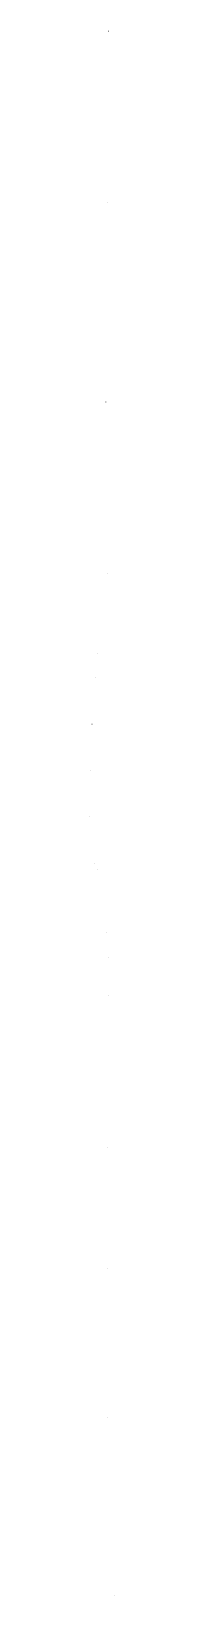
# Model space of a CAD drawing. Header units: millimetres. Extents: x -98331 to 20492277063, y -17414975531 to 5515447517.
# Drawn here: x 279902 to 283298, y 5515236512 to 5515447517 of the extents above.
import ezdxf

# ---------------------------------------------------------------- set-up
doc = ezdxf.new("R2010")
doc.units = ezdxf.units.MM
doc.header["$PDMODE"] = 35
doc.header["$PDSIZE"] = 1
doc.layers.get('0').update_dxf_attribs({"lineweight": 0})

msp = doc.modelspace()

# ---------------------------------------------------------------- linework, layer by layer
at = {"linetype": 'Continuous', "lineweight": 0}
for p in [(282451, 5515447516), (282280, 5515424436), (282130, 5515397516), (282369, 5515374356), (280949, 5515363596), (280669, 5515360316), (280254, 5515354067), (280103, 5515347818), (279903, 5515341569), (280638, 5515335320), (280965, 5515334441), (282145, 5515325937), (282438, 5515322555), (282491, 5515317415), (282390, 5515296969), (282304, 5515280603), (282325, 5515260600), (283297, 5515236513)]:
    msp.add_point(p, dxfattribs=at)

doc.saveas('drawing.dxf')
